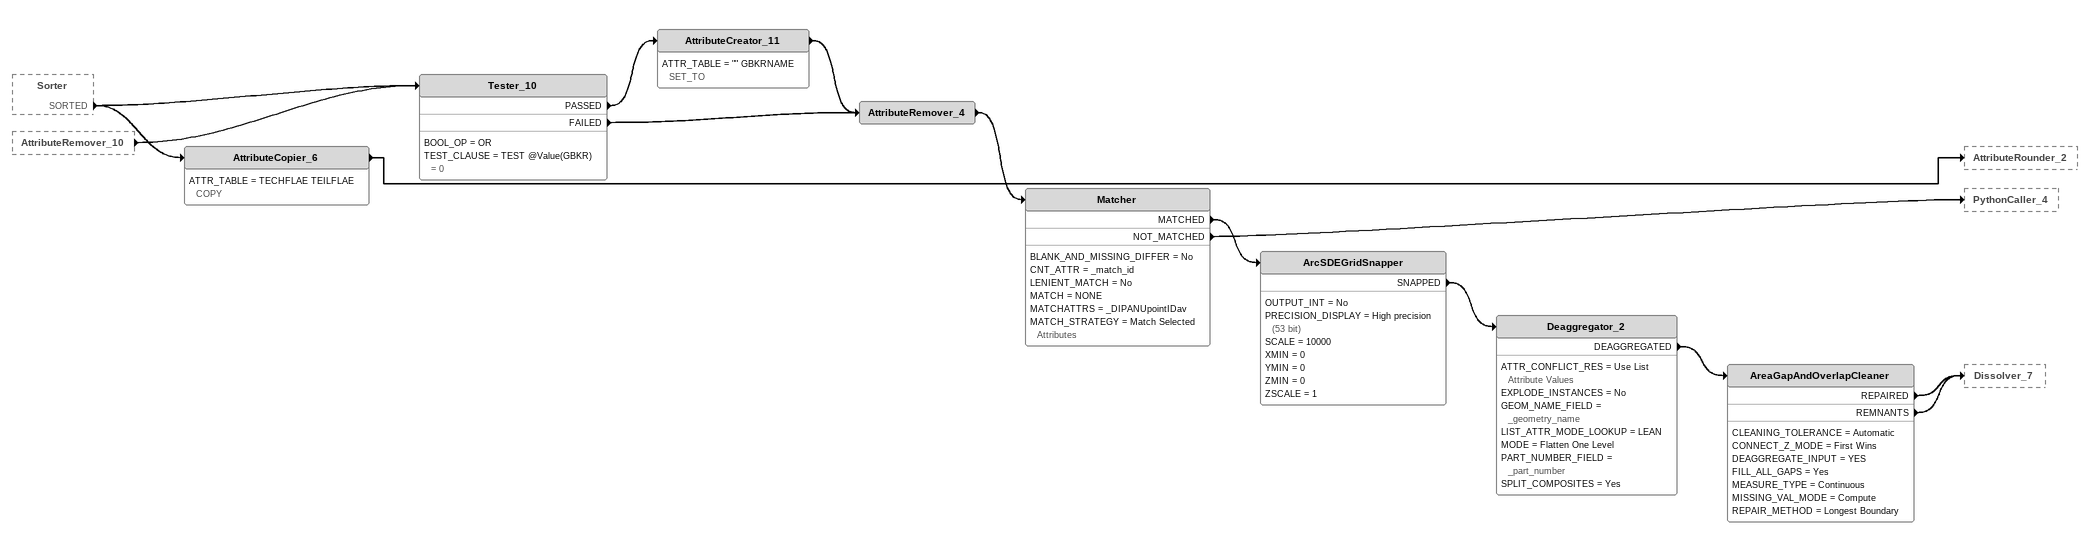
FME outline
Sorter [outside]
    SORTED -> Tester_10
    SORTED -> AttributeCopier_6
AttributeRemover_10 [outside]
    -> Tester_10
Tester_10
    BOOL_OP = OR
    TEST_CLAUSE = TEST @Value(GBKR) = 0
    PASSED -> AttributeCreator_11
    FAILED -> AttributeRemover_4
AttributeCreator_11
    ATTR_TABLE = "" GBKRNAME SET_TO
    -> AttributeRemover_4
AttributeRemover_4
    -> Matcher
Matcher
    BLANK_AND_MISSING_DIFFER = No
    CNT_ATTR = _match_id
    LENIENT_MATCH = No
    MATCH = NONE
    MATCHATTRS = _DIPANUpointIDav
    MATCH_STRATEGY = Match Selected Attributes
    MATCHED -> ArcSDEGridSnapper
    NOT_MATCHED -> PythonCaller_4
ArcSDEGridSnapper
    OUTPUT_INT = No
    PRECISION_DISPLAY = High precision (53 bit)
    SCALE = 10000
    XMIN = 0
    YMIN = 0
    ZMIN = 0
    ZSCALE = 1
    SNAPPED -> Deaggregator_2
Deaggregator_2
    ATTR_CONFLICT_RES = Use List Attribute Values
    EXPLODE_INSTANCES = No
    GEOM_NAME_FIELD = _geometry_name
    LIST_ATTR_MODE_LOOKUP = LEAN
    MODE = Flatten One Level
    PART_NUMBER_FIELD = _part_number
    SPLIT_COMPOSITES = Yes
    DEAGGREGATED -> AreaGapAndOverlapCleaner
AreaGapAndOverlapCleaner
    CLEANING_TOLERANCE = Automatic
    CONNECT_Z_MODE = First Wins
    DEAGGREGATE_INPUT = YES
    FILL_ALL_GAPS = Yes
    MEASURE_TYPE = Continuous
    MISSING_VAL_MODE = Compute
    REPAIR_METHOD = Longest Boundary
    REPAIRED -> Dissolver_7
    REMNANTS -> Dissolver_7
AttributeCopier_6
    ATTR_TABLE = TECHFLAE TEILFLAE COPY
    -> AttributeRounder_2
